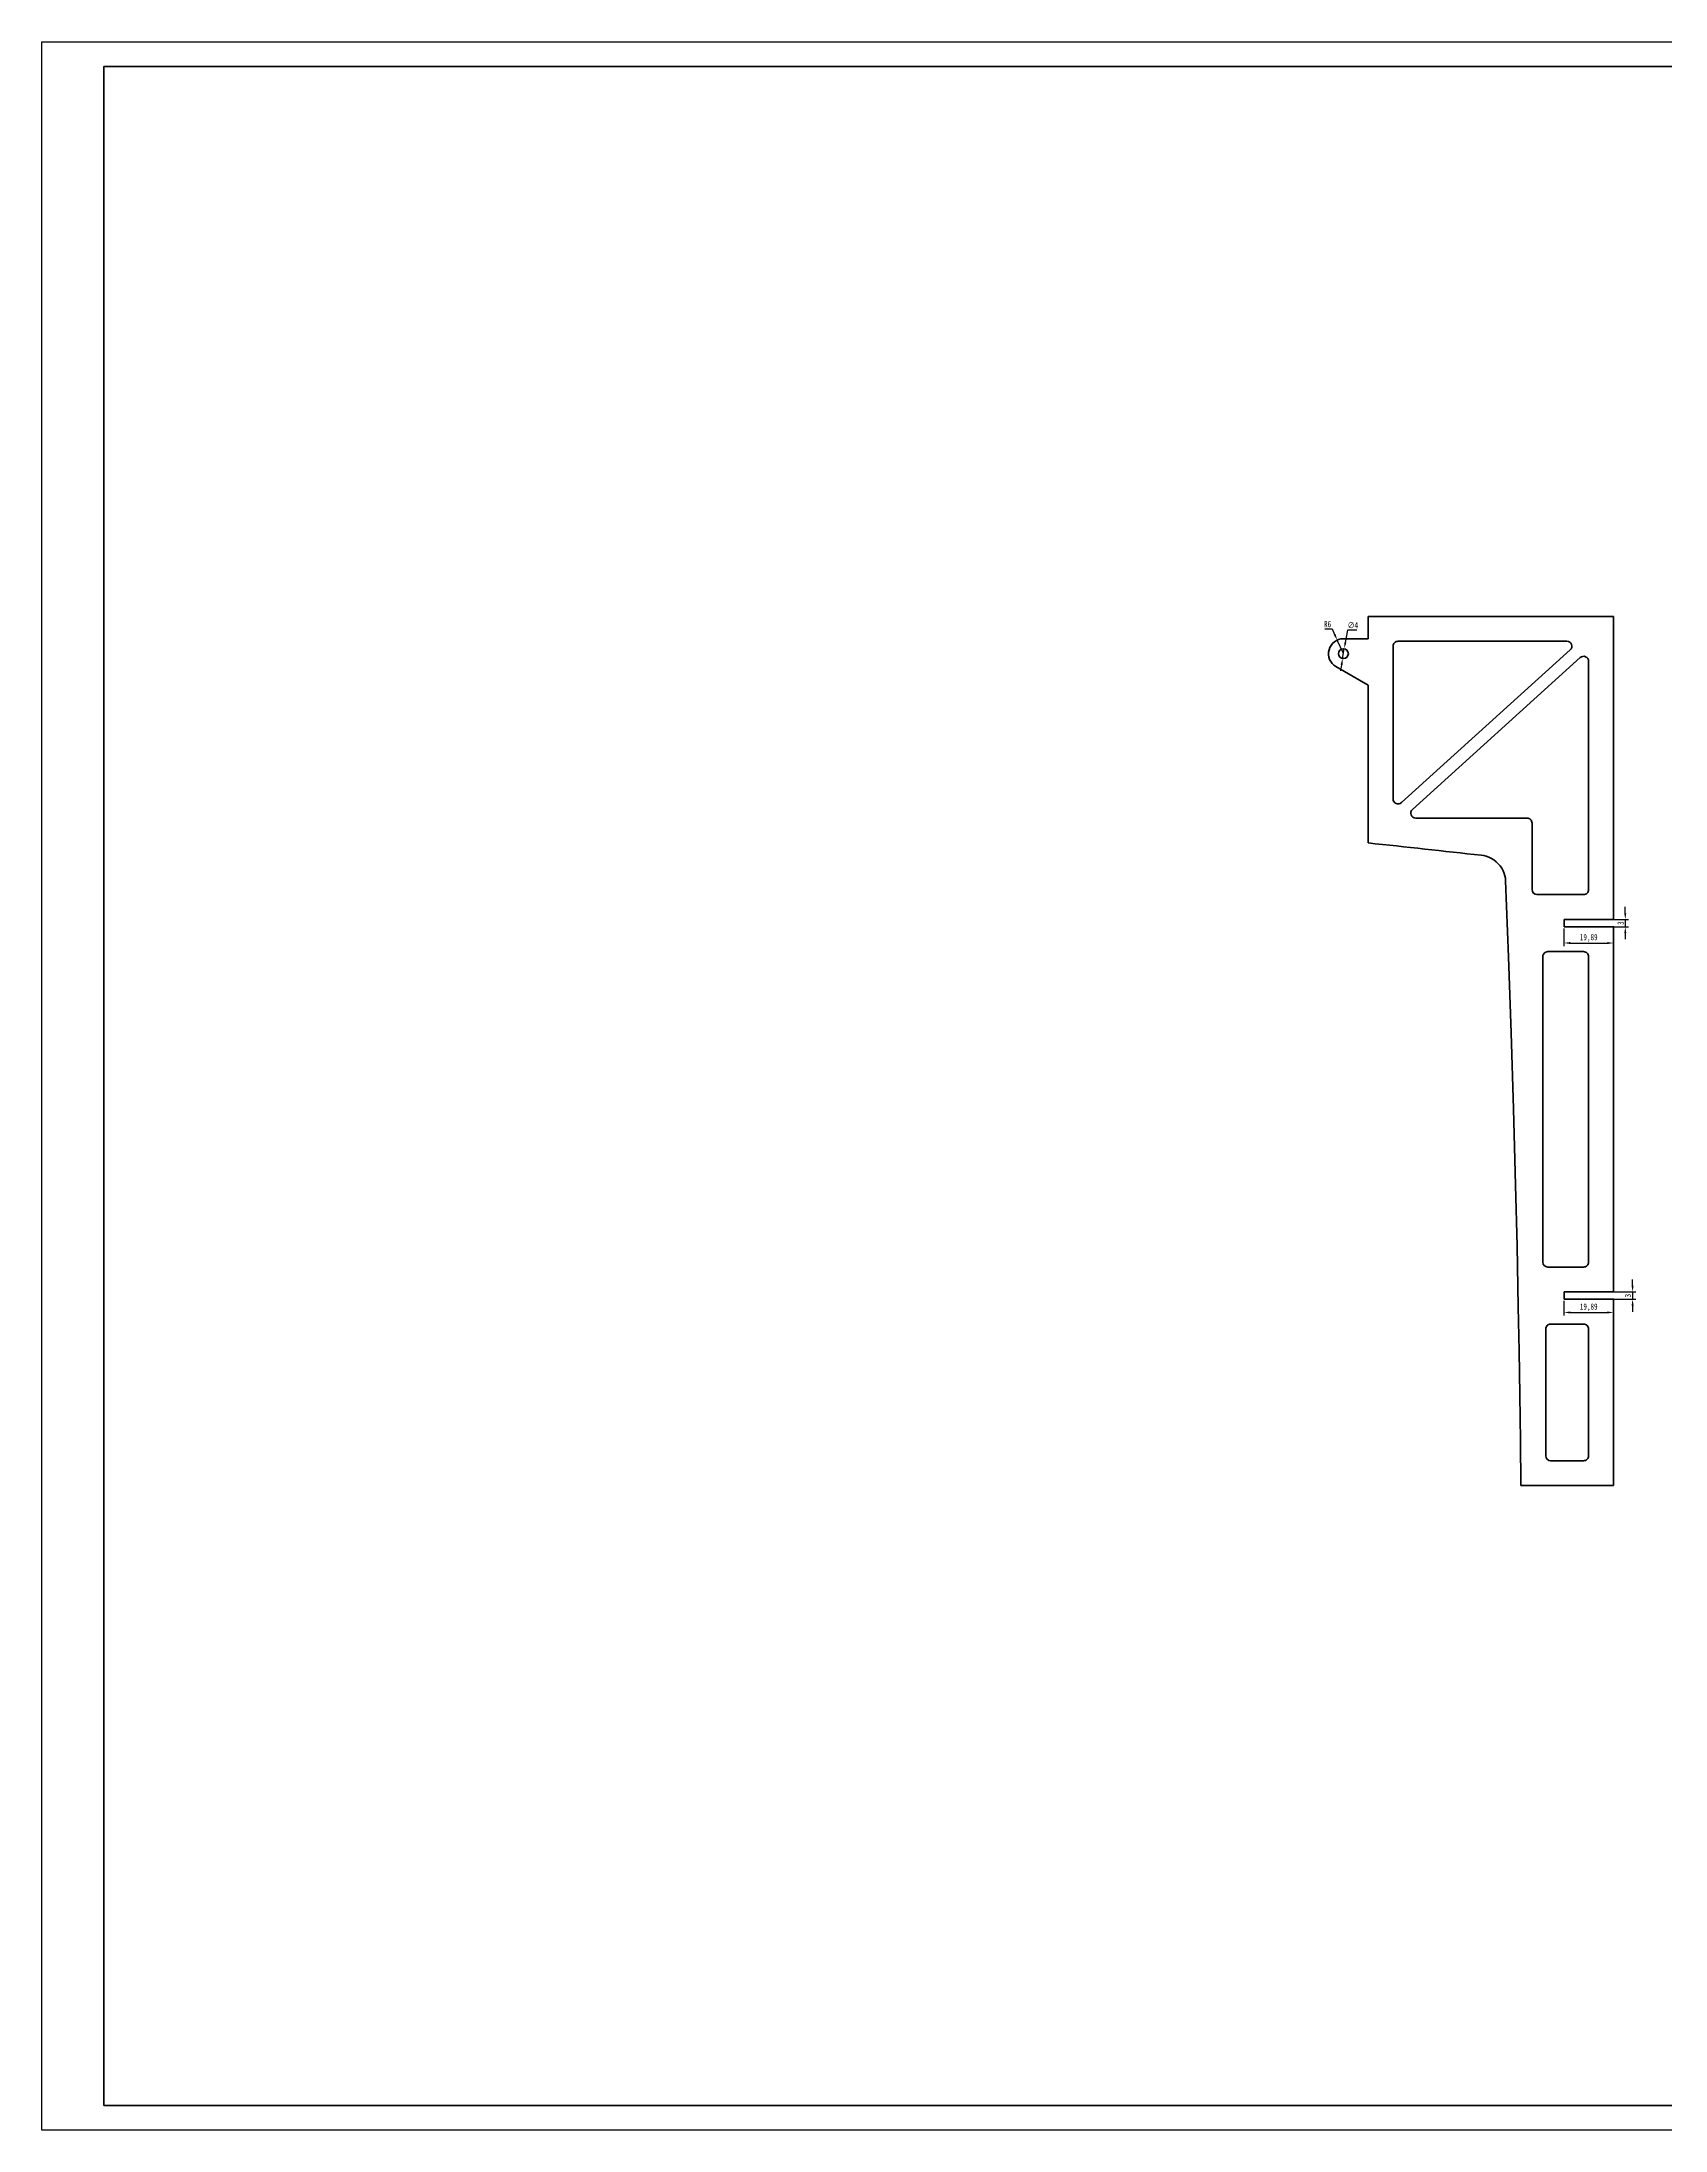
# Model space of a CAD drawing. Header units: millimetres. Extents: x 2448 to 3637, y 862 to 1703.
# Drawn here: x 2448 to 3101, y 862 to 1703 of the extents above; entities that cross this region are included whole.
import ezdxf

# ---------------------------------------------------------------- set-up
doc = ezdxf.new("R2010")
doc.units = ezdxf.units.MM
doc.header["$LTSCALE"] = 0.3
for name, color, linetype, lineweight in [('尺寸线', 3, 'Continuous', 25), ('粗实线', 7, 'Continuous', 50), ('细实线', 7, 'Continuous', 25)]:
    doc.layers.add(name, color=color, linetype=linetype, lineweight=lineweight)
doc.styles.add('NUT Standard', font='simfang.ttf', dxfattribs={"width": 0.7, "height": 2.5})
doc.dimstyles.new('NUT Standard', dxfattribs={"dimtxt": 2.5, "dimasz": 2.5, "dimexe": 1.25, "dimexo": 0.625, "dimtad": 1, "dimtoh": 1, "dimtxsty": 'NUT Standard', "dimcen": 2.5, "dimadec": 0, "dimazin": 0, "dimtfac": 1, "dimtmove": 0, "dimatfit": 3, "dimfxl": 1, "dimarcsym": 0})

# ---------------------------------------------------------------- blocks, each defined once
blk = doc.blocks.new('*D109')
at = {"layer": 'Defpoints', "color": 0, "transparency": 16777216}
for p in [(3060.59, 1349.5), (3060.59, 1346.5), (3085.26, 1346.5)]:
    blk.add_point(p, dxfattribs=at)
at = {"layer": '尺寸线', "color": 0, "lineweight": -2, "transparency": 16777216}
for p, q in [((3085.26, 1352), (3085.26, 1354.5)), ((3061.22, 1349.5), (3086.51, 1349.5)), ((3061.22, 1346.5), (3086.51, 1346.5)), ((3085.26, 1349.5), (3085.26, 1346.5)), ((3085.26, 1344), (3085.26, 1341.5))]:
    blk.add_line(p, q, dxfattribs=at)
at = {"layer": '尺寸线', "color": 0, "transparency": 16777216}
for points in [[(3084.85, 1352), (3085.68, 1352), (3085.26, 1349.5)], [(3084.85, 1344), (3085.68, 1344), (3085.26, 1346.5)]]:
    blk.add_solid(points, dxfattribs=at)
at = {"layer": '尺寸线', "color": 0, "transparency": 16777216, "insert": (3083.38, 1348), "char_height": 2.5, "attachment_point": 5, "rotation": 90, "style": 'NUT Standard'}
blk.add_mtext('3', dxfattribs=at)
blk = doc.blocks.new('*D110')
at = {"layer": 'Defpoints', "color": 0, "transparency": 16777216}
for p in [(3060.59, 1346.5), (3080.48, 1346.5), (3080.48, 1339.98)]:
    blk.add_point(p, dxfattribs=at)
at = {"layer": '尺寸线', "color": 0, "lineweight": -2, "transparency": 16777216}
for p, q in [((3060.59, 1345.87), (3060.59, 1338.73)), ((3080.48, 1345.87), (3080.48, 1338.73)), ((3063.09, 1339.98), (3077.98, 1339.98))]:
    blk.add_line(p, q, dxfattribs=at)
at = {"layer": '尺寸线', "color": 0, "transparency": 16777216}
for points in [[(3063.09, 1340.4), (3063.09, 1339.56), (3060.59, 1339.98)], [(3077.98, 1340.4), (3077.98, 1339.56), (3080.48, 1339.98)]]:
    blk.add_solid(points, dxfattribs=at)
at = {"layer": '尺寸线', "color": 0, "transparency": 16777216, "insert": (3070.54, 1342.05), "char_height": 2.5, "attachment_point": 5, "style": 'NUT Standard'}
blk.add_mtext('19,89', dxfattribs=at)
blk = doc.blocks.new('*D111')
at = {"layer": 'Defpoints', "color": 0, "transparency": 16777216}
for p in [(3060.59, 1199.5), (3060.59, 1196.5), (3088.2, 1196.5)]:
    blk.add_point(p, dxfattribs=at)
at = {"layer": '尺寸线', "color": 0, "lineweight": -2, "transparency": 16777216}
for p, q in [((3088.2, 1202), (3088.2, 1204.5)), ((3061.22, 1199.5), (3089.45, 1199.5)), ((3061.22, 1196.5), (3089.45, 1196.5)), ((3088.2, 1199.5), (3088.2, 1196.5)), ((3088.2, 1194), (3088.2, 1191.5))]:
    blk.add_line(p, q, dxfattribs=at)
at = {"layer": '尺寸线', "color": 0, "transparency": 16777216}
for points in [[(3087.79, 1202), (3088.62, 1202), (3088.2, 1199.5)], [(3087.79, 1194), (3088.62, 1194), (3088.2, 1196.5)]]:
    blk.add_solid(points, dxfattribs=at)
at = {"layer": '尺寸线', "color": 0, "transparency": 16777216, "insert": (3086.31, 1198), "char_height": 2.5, "attachment_point": 5, "rotation": 90, "style": 'NUT Standard'}
blk.add_mtext('3', dxfattribs=at)
blk = doc.blocks.new('*D112')
at = {"layer": 'Defpoints', "color": 0, "transparency": 16777216}
for p in [(3060.59, 1196.5), (3080.48, 1196.5), (3080.48, 1191.21)]:
    blk.add_point(p, dxfattribs=at)
at = {"layer": '尺寸线', "color": 0, "lineweight": -2, "transparency": 16777216}
for p, q in [((3060.59, 1195.87), (3060.59, 1189.96)), ((3080.48, 1195.87), (3080.48, 1189.96)), ((3063.09, 1191.21), (3077.98, 1191.21))]:
    blk.add_line(p, q, dxfattribs=at)
at = {"layer": '尺寸线', "color": 0, "transparency": 16777216}
for points in [[(3063.09, 1191.62), (3063.09, 1190.79), (3060.59, 1191.21)], [(3077.98, 1191.62), (3077.98, 1190.79), (3080.48, 1191.21)]]:
    blk.add_solid(points, dxfattribs=at)
at = {"layer": '尺寸线', "color": 0, "transparency": 16777216, "insert": (3070.54, 1193.27), "char_height": 2.5, "attachment_point": 5, "style": 'NUT Standard'}
blk.add_mtext('19,89', dxfattribs=at)
blk = doc.blocks.new('*D113')
at = {"layer": 'Defpoints', "color": 0, "transparency": 16777216}
for p in [(2972.12, 1458.47), (2971.45, 1454.52)]:
    blk.add_point(p, dxfattribs=at)
at = {"layer": '尺寸线', "color": 0, "lineweight": -2, "transparency": 16777216}
for p, q in [((2973.39, 1466.01), (2972.53, 1460.93)), ((2977.14, 1466.01), (2973.39, 1466.01)), ((2971.45, 1454.52), (2972.12, 1458.47)), ((2971.03, 1452.06), (2970.62, 1449.59))]:
    blk.add_line(p, q, dxfattribs=at)
at = {"layer": '尺寸线', "color": 0, "transparency": 16777216}
for points in [[(2972.12, 1461), (2972.95, 1460.86), (2972.12, 1458.47)], [(2970.62, 1452.13), (2971.45, 1451.99), (2971.45, 1454.52)]]:
    blk.add_solid(points, dxfattribs=at)
at = {"layer": '尺寸线', "color": 0, "transparency": 16777216, "insert": (2975.58, 1467.97), "char_height": 2.5, "attachment_point": 5, "style": 'NUT Standard'}
blk.add_mtext('∅4', dxfattribs=at)
blk = doc.blocks.new('*D114')
at = {"layer": 'Defpoints', "color": 0, "transparency": 16777216}
for p in [(2969.29, 1461.95), (2971.78, 1456.5)]:
    blk.add_point(p, dxfattribs=at)
at = {"layer": '尺寸线', "color": 0, "lineweight": -2, "transparency": 16777216}
for p, q in [((2964.24, 1466.5), (2967.21, 1466.5)), ((2967.21, 1466.5), (2968.25, 1464.23)), ((2971.78, 1456.5), (2969.29, 1461.95))]:
    blk.add_line(p, q, dxfattribs=at)
at = {"layer": '尺寸线', "color": 0, "transparency": 16777216}
blk.add_solid([(2968.63, 1464.4), (2967.87, 1464.06), (2969.29, 1461.95)], dxfattribs=at)
at = {"layer": '尺寸线', "color": 0, "transparency": 16777216, "insert": (2965.41, 1468.39), "char_height": 2.5, "attachment_point": 5, "style": 'NUT Standard'}
blk.add_mtext('R6', dxfattribs=at)

msp = doc.modelspace()

# ---------------------------------------------------------------- linework, layer by layer
at = {"color": 7, "lineweight": 35}
for p, q in [((3080.484, 1471.497), (2981.784, 1471.497)), ((2981.784, 1462.497), (2981.784, 1471.497)), ((3080.484, 1471.497), (3080.484, 1349.497)), ((2971.784, 1462.497), (2981.784, 1462.497)), ((2991.784, 1459.497), (2991.784, 1397.999)), ((3061.761, 1461.497), (2993.784, 1461.497)), ((3063.103, 1458.013), (2995.126, 1396.516)), ((2968.784, 1451.3), (2981.784, 1443.795)), ((2999.556, 1393.781), (3067.143, 1454.926)), ((3070.484, 1361.497), (3070.484, 1453.443)), ((2981.784, 1380.298), (2981.784, 1443.795)), ((3000.897, 1390.298), (3045.711, 1390.298)), ((3047.711, 1388.298), (3047.711, 1361.497)), ((3049.711, 1359.497), (3068.484, 1359.497)), ((3060.592, 1349.497), (3060.592, 1346.497)), ((3060.592, 1349.497), (3080.484, 1349.497)), ((3060.592, 1346.497), (3080.484, 1346.497)), ((3080.592, 1349.497), (3080.484, 1349.497)), ((3080.484, 1346.497), (3080.484, 1199.497)), ((3080.592, 1346.497), (3080.484, 1346.497)), ((3052.083, 1211.497), (3052.083, 1334.497)), ((3068.484, 1336.497), (3054.083, 1336.497)), ((3070.484, 1334.497), (3070.484, 1211.497)), ((3054.083, 1209.497), (3068.484, 1209.497)), ((3060.592, 1199.497), (3060.592, 1196.497)), ((3060.592, 1199.497), (3080.484, 1199.497)), ((3060.592, 1196.497), (3080.484, 1196.497)), ((3080.592, 1199.497), (3080.484, 1199.497)), ((3080.592, 1196.497), (3080.484, 1196.497)), ((3080.484, 1196.497), (3080.484, 1121.497)), ((3068.484, 1186.497), (3055.211, 1186.497)), ((3053.211, 1133.497), (3053.211, 1184.497)), ((3070.484, 1184.497), (3070.484, 1133.497)), ((3055.211, 1131.497), (3068.484, 1131.497)), ((3080.484, 1121.497), (3043.211, 1121.497))]:
    msp.add_line(p, q, dxfattribs=at)
for points in [[(3027.285, 1375.321), (3028.308, 1375.159), (3029.309, 1374.903), (3030.28, 1374.555), (3031.338, 1374.053), (3032.338, 1373.443), (3033.27, 1372.732), (3034.124, 1371.924), (3034.871, 1371.054), (3035.525, 1370.107), (3036.077, 1369.091), (3036.518, 1368.017), (3036.8, 1367.059), (3036.99, 1366.073), (3037.082, 1365.069)], [(3037.082, 1365.069), (3038.286, 1334.437), (3039.361, 1303.802), (3040.309, 1273.166), (3041.132, 1242.531), (3041.703, 1218.01), (3042.196, 1193.498), (3042.507, 1175.692), (3042.778, 1157.888), (3043.015, 1139.691), (3043.211, 1121.497)]]:
    msp.add_lwpolyline(points, dxfattribs=at)
msp.add_circle((2971.784, 1456.497), 2, dxfattribs=at)
for centre, radius, start, end in [((2971.784, 1456.497), 6, 90.000003, 239.999997), ((2993.784, 1459.497), 2, 90.000003, 180.000005), ((3061.761, 1459.497), 2, 312.135189, 90.000003), ((3068.484, 1453.443), 2, 0, 132.135187), ((2993.784, 1397.999), 2, 179.999995, 312.135189), ((3000.897, 1392.298), 2, 132.135187, 269.999997), ((3045.711, 1388.298), 2, 0, 90.000003), ((-10390.907, -121084.207), 123192.465, 83.74690285, 83.76819255), ((3049.711, 1361.497), 2, 180.000005, 269.999997), ((3068.484, 1361.497), 2, 269.999997, 0), ((3054.083, 1334.497), 2, 90.000003, 180.000005), ((3068.484, 1334.497), 2, 0, 90.000003), ((3054.083, 1211.497), 2, 180.000005, 269.999997), ((3068.484, 1211.497), 2, 269.999997, 0), ((3055.211, 1184.497), 2, 90.000003, 180.000005), ((3068.484, 1184.497), 2, 0, 90.000003), ((3055.211, 1133.497), 2, 180.000005, 269.999997), ((3068.484, 1133.497), 2, 269.999997, 0)]:
    msp.add_arc(centre, radius, start, end, dxfattribs=at)
at = {"layer": '粗实线'}
for p, q in [((2472.762, 1692.902), (3626.762, 1692.902)), ((2472.762, 871.902), (2472.762, 1692.902)), ((3626.762, 871.902), (2472.762, 871.902))]:
    msp.add_line(p, q, dxfattribs=at)
at = {"layer": '细实线'}
for p, q in [((2447.762, 1702.902), (3636.762, 1702.902)), ((2447.762, 861.902), (2447.762, 1702.902)), ((3636.762, 861.902), (2447.762, 861.902))]:
    msp.add_line(p, q, dxfattribs=at)

# ---------------------------------------------------------------- dimensions: what is measured, and where the dimension line sits
at = {"layer": '尺寸线'}
dim = msp.add_radius_dim(center=(2971.784, 1456.497), mpoint=(2969.291, 1461.954), dimstyle='NUT Standard', dxfattribs=at)
dim.commit()
dim.dimension.update_dxf_attribs({"geometry": '*D114', "text_midpoint": (2965.414, 1468.392)})
dim = msp.add_diameter_dim_2p(p1=(2971.451, 1454.525), p2=(2972.118, 1458.469), dimstyle='NUT Standard', dxfattribs=at)
dim.commit()
dim.dimension.update_dxf_attribs({"geometry": '*D113', "text_midpoint": (2975.577, 1466.007), "dimtype": 163})
for base, p1, p2, picture, middle in [((3085.264, 1346.497), (3060.592, 1349.497), (3060.592, 1346.497), '*D109', (3083.375, 1347.997)), ((3088.202, 1196.497), (3060.592, 1199.497), (3060.592, 1196.497), '*D111', (3086.313, 1197.997))]:
    dim = msp.add_linear_dim(base=base, p1=p1, p2=p2, angle=90, dimstyle='NUT Standard', dxfattribs=at)
    dim.commit()
    dim.dimension.update_dxf_attribs({"geometry": picture, "text_midpoint": middle})
for base, p1, p2, picture, middle in [((3080.484, 1339.98), (3060.592, 1346.497), (3080.484, 1346.497), '*D110', (3070.538, 1342.047)), ((3080.484, 1191.205), (3060.592, 1196.497), (3080.484, 1196.497), '*D112', (3070.538, 1193.273))]:
    dim = msp.add_linear_dim(base=base, p1=p1, p2=p2, dimstyle='NUT Standard', dxfattribs=at)
    dim.commit()
    dim.dimension.update_dxf_attribs({"geometry": picture, "text_midpoint": middle})

doc.saveas('drawing.dxf')
